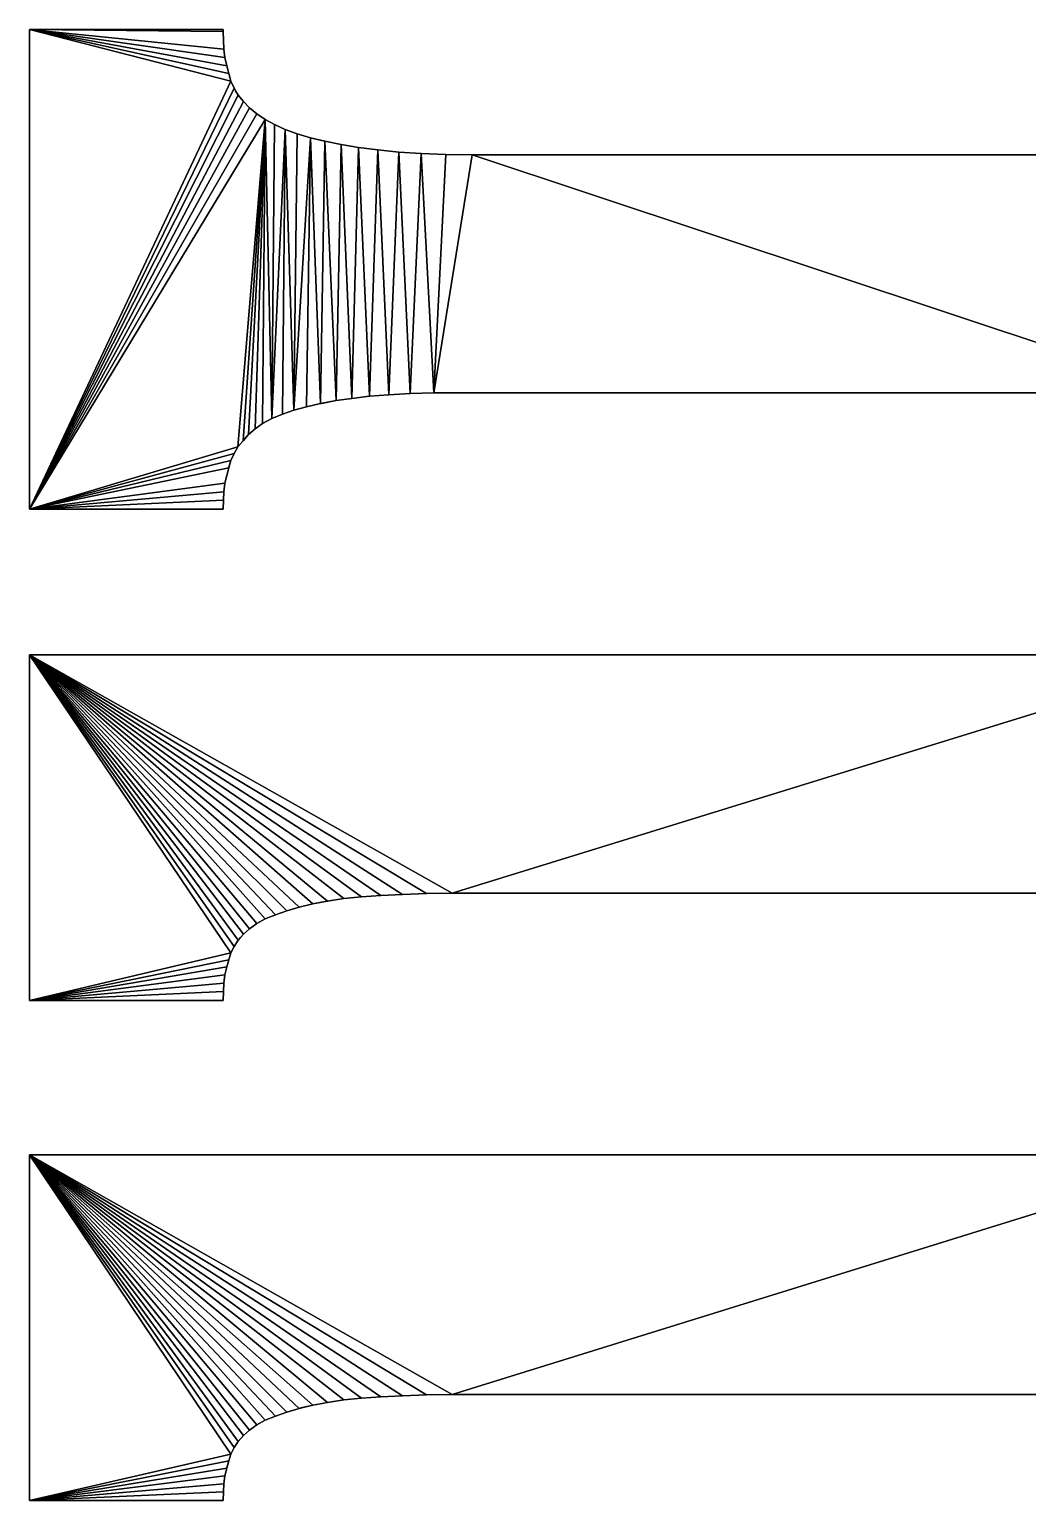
# Model space of a CAD drawing. Header units: inches. Extents: x 62 to 1153, y 3 to 780.
# Drawn here: x 387.752 to 390.467, y 199.741 to 203.744 of the extents above; entities that cross this region are included whole.
import ezdxf

# ---------------------------------------------------------------- set-up
doc = ezdxf.new("R2010")
doc.units = ezdxf.units.IN
doc.header["$MEASUREMENT"] = 0
doc.layers.add('ConstLine', color=6, linetype='Continuous')

msp = doc.modelspace()

# ---------------------------------------------------------------- linework, layer by layer
at = {"layer": 'ConstLine'}
for points in [[(388.2809, 203.6896, 5), (388.2789, 203.7376, 5), (387.7519, 203.7436, 5)], [(388.2789, 203.7436, 5), (387.7519, 203.7436, 5), (388.2789, 203.7376, 5)], [(388.2839, 203.6676, 5), (388.2809, 203.6896, 5), (387.7519, 203.7436, 5)], [(388.2889, 203.6446, 5), (387.7519, 203.7436, 5), (388.2939, 203.6236, 5)], [(388.2839, 203.6676, 5), (387.7519, 203.7436, 5), (388.2889, 203.6446, 5)], [(387.7519, 203.7436, 5), (387.7519, 202.4386, 5), (388.2999, 203.6026, 5)], [(388.2999, 203.6026, 5), (388.2939, 203.6236, 5), (387.7519, 203.7436, 5)], [(388.2789, 203.7436, 5), (388.2789, 203.7436, 4), (387.7519, 203.7436, 5)], [(388.2789, 203.7436, 4), (387.7519, 203.7436, 4), (387.7519, 203.7436, 5)], [(387.7519, 203.7436, 5), (387.7519, 203.7436, 4), (387.7519, 202.4386, 5)], [(387.7519, 203.7436, 4), (387.7519, 202.4386, 4), (387.7519, 202.4386, 5)], [(388.2789, 203.7376, 4), (388.2789, 203.7436, 4), (388.2789, 203.7376, 5)], [(388.2789, 203.7436, 5), (388.2789, 203.7376, 5), (388.2789, 203.7436, 4)], [(388.2809, 203.6896, 4), (388.2789, 203.7376, 4), (388.2809, 203.6896, 5)], [(388.2789, 203.7376, 5), (388.2809, 203.6896, 5), (388.2789, 203.7376, 4)], [(388.2839, 203.6676, 4), (388.2809, 203.6896, 5), (388.2839, 203.6676, 5)], [(388.2809, 203.6896, 4), (388.2809, 203.6896, 5), (388.2839, 203.6676, 4)], [(388.2889, 203.6446, 5), (388.2889, 203.6446, 4), (388.2839, 203.6676, 5)], [(388.2839, 203.6676, 5), (388.2889, 203.6446, 4), (388.2839, 203.6676, 4)], [(388.2889, 203.6446, 4), (388.2889, 203.6446, 5), (388.2939, 203.6236, 5)], [(388.2889, 203.6446, 4), (388.2939, 203.6236, 5), (388.2939, 203.6236, 4)], [(388.3089, 203.5836, 5), (388.2999, 203.6026, 5), (387.7519, 202.4386, 5)], [(388.2939, 203.6236, 5), (388.2999, 203.6026, 5), (388.2999, 203.6026, 4)], [(388.2939, 203.6236, 4), (388.2939, 203.6236, 5), (388.2999, 203.6026, 4)], [(388.2999, 203.6026, 5), (388.3089, 203.5836, 5), (388.3089, 203.5836, 4)], [(388.2999, 203.6026, 5), (388.3089, 203.5836, 4), (388.2999, 203.6026, 4)], [(388.3199, 203.5646, 5), (388.3089, 203.5836, 5), (387.7519, 202.4386, 5)], [(388.3339, 203.5476, 5), (388.3199, 203.5646, 5), (387.7519, 202.4386, 5)], [(388.3199, 203.5646, 5), (388.3129, 203.5766, 4), (388.3089, 203.5836, 5)], [(388.3089, 203.5836, 4), (388.3089, 203.5836, 5), (388.3129, 203.5766, 4)], [(388.3199, 203.5646, 4), (388.3129, 203.5766, 4), (388.3199, 203.5646, 5)], [(388.3199, 203.5646, 4), (388.3199, 203.5646, 5), (388.3339, 203.5476, 5)], [(388.3199, 203.5646, 4), (388.3339, 203.5476, 5), (388.3339, 203.5476, 4)], [(388.3509, 203.5306, 5), (388.3339, 203.5476, 5), (387.7519, 202.4386, 5)], [(388.3709, 203.5136, 5), (388.3509, 203.5306, 5), (387.7519, 202.4386, 5)], [(388.3929, 203.4986, 5), (388.3709, 203.5136, 5), (387.7519, 202.4386, 5)], [(388.3339, 203.5476, 4), (388.3339, 203.5476, 5), (388.3509, 203.5306, 5)], [(388.3339, 203.5476, 4), (388.3509, 203.5306, 5), (388.3509, 203.5306, 4)], [(388.3709, 203.5136, 4), (388.3509, 203.5306, 4), (388.3509, 203.5306, 5)], [(388.3709, 203.5136, 4), (388.3509, 203.5306, 5), (388.3709, 203.5136, 5)], [(388.3929, 203.4986, 4), (388.3709, 203.5136, 4), (388.3709, 203.5136, 5)], [(388.3929, 203.4986, 4), (388.3709, 203.5136, 5), (388.3929, 203.4986, 5)], [(387.7519, 202.4386, 5), (388.3189, 202.6076, 5), (388.3929, 203.4986, 5)], [(388.3329, 202.6246, 5), (388.3929, 203.4986, 5), (388.3189, 202.6076, 5)], [(388.3329, 202.6246, 5), (388.3479, 202.6416, 5), (388.3929, 203.4986, 5)], [(388.3479, 202.6416, 5), (388.3659, 202.6566, 5), (388.3929, 203.4986, 5)], [(388.3659, 202.6566, 5), (388.3859, 202.6716, 5), (388.3929, 203.4986, 5)], [(388.3859, 202.6716, 5), (388.4109, 202.6846, 5), (388.3929, 203.4986, 5)], [(388.4189, 203.4846, 5), (388.3929, 203.4986, 5), (388.4109, 202.6846, 5)], [(388.4189, 203.4846, 4), (388.3929, 203.4986, 4), (388.3929, 203.4986, 5)], [(388.4189, 203.4846, 4), (388.3929, 203.4986, 5), (388.4189, 203.4846, 5)], [(388.4479, 203.4716, 5), (388.4189, 203.4846, 5), (388.4109, 202.6846, 5)], [(388.4479, 203.4716, 4), (388.4189, 203.4846, 4), (388.4189, 203.4846, 5)], [(388.4479, 203.4716, 4), (388.4189, 203.4846, 5), (388.4479, 203.4716, 5)], [(388.4109, 202.6846, 5), (388.4399, 202.6966, 5), (388.4479, 203.4716, 5)], [(388.4399, 202.6966, 5), (388.4709, 202.7076, 5), (388.4479, 203.4716, 5)], [(388.4799, 203.4596, 5), (388.4479, 203.4716, 5), (388.4709, 202.7076, 5)], [(388.4799, 203.4596, 4), (388.4479, 203.4716, 4), (388.4479, 203.4716, 5)], [(388.4799, 203.4596, 4), (388.4479, 203.4716, 5), (388.4799, 203.4596, 5)], [(388.5169, 203.4486, 5), (388.4799, 203.4596, 5), (388.4709, 202.7076, 5)], [(388.4709, 202.7076, 5), (388.5059, 202.7166, 5), (388.5169, 203.4486, 5)], [(388.5169, 203.4486, 4), (388.4799, 203.4596, 4), (388.4799, 203.4596, 5)], [(388.5169, 203.4486, 4), (388.4799, 203.4596, 5), (388.5169, 203.4486, 5)], [(388.5059, 202.7166, 5), (388.5439, 202.7256, 5), (388.5169, 203.4486, 5)], [(388.5559, 203.4396, 5), (388.5169, 203.4486, 5), (388.5439, 202.7256, 5)], [(388.5469, 203.4417, 4), (388.5169, 203.4486, 4), (388.5169, 203.4486, 5)], [(388.5469, 203.4417, 4), (388.5169, 203.4486, 5), (388.5559, 203.4396, 5)], [(388.5439, 202.7256, 5), (388.5859, 202.7336, 5), (388.5559, 203.4396, 5)], [(388.5559, 203.4396, 4), (388.5469, 203.4417, 4), (388.5559, 203.4396, 5)], [(388.5999, 203.4306, 5), (388.5559, 203.4396, 5), (388.5859, 202.7336, 5)], [(388.5999, 203.4306, 4), (388.5559, 203.4396, 4), (388.5559, 203.4396, 5)], [(388.5999, 203.4306, 4), (388.5559, 203.4396, 5), (388.5999, 203.4306, 5)], [(388.5859, 202.7336, 5), (388.6289, 202.7396, 5), (388.5999, 203.4306, 5)], [(388.6469, 203.4226, 5), (388.5999, 203.4306, 5), (388.6289, 202.7396, 5)], [(388.6469, 203.4226, 4), (388.5999, 203.4306, 4), (388.5999, 203.4306, 5)], [(388.6469, 203.4226, 4), (388.5999, 203.4306, 5), (388.6469, 203.4226, 5)], [(388.6289, 202.7396, 5), (388.6769, 202.7456, 5), (388.6469, 203.4226, 5)], [(388.6999, 203.4156, 5), (388.6469, 203.4226, 5), (388.6769, 202.7456, 5)], [(388.6999, 203.4156, 4), (388.6469, 203.4226, 4), (388.6469, 203.4226, 5)], [(388.6999, 203.4156, 4), (388.6469, 203.4226, 5), (388.6999, 203.4156, 5)], [(388.6769, 202.7456, 5), (388.7299, 202.7496, 5), (388.6999, 203.4156, 5)], [(388.6999, 203.4156, 5), (388.7299, 202.7496, 5), (388.7569, 203.4096, 5)], [(388.7569, 203.4096, 4), (388.6999, 203.4156, 4), (388.6999, 203.4156, 5)], [(388.7569, 203.4096, 4), (388.6999, 203.4156, 5), (388.7569, 203.4096, 5)], [(388.7879, 202.7526, 5), (388.7569, 203.4096, 5), (388.7299, 202.7496, 5)], [(388.7569, 203.4096, 5), (388.7879, 202.7526, 5), (388.8179, 203.4056, 5)], [(388.8179, 203.4056, 4), (388.7569, 203.4096, 4), (388.7569, 203.4096, 5)], [(388.8179, 203.4056, 4), (388.7569, 203.4096, 5), (388.8179, 203.4056, 5)], [(388.8519, 202.7546, 5), (388.8179, 203.4056, 5), (388.7879, 202.7526, 5)], [(388.8179, 203.4056, 5), (388.8519, 202.7546, 5), (388.8849, 203.4036, 5)], [(388.8849, 203.4036, 4), (388.8179, 203.4056, 4), (388.8179, 203.4056, 5)], [(388.8849, 203.4036, 4), (388.8179, 203.4056, 5), (388.8849, 203.4036, 5)], [(388.9559, 203.4026, 5), (388.8849, 203.4036, 5), (388.8519, 202.7546, 5)], [(388.8519, 202.7546, 5), (390.9039, 202.7546, 5), (388.9559, 203.4026, 5)], [(388.9559, 203.4026, 4), (388.8849, 203.4036, 4), (388.8849, 203.4036, 5)], [(388.9559, 203.4026, 4), (388.8849, 203.4036, 5), (388.9559, 203.4026, 5)], [(388.9559, 203.4026, 5), (390.9039, 202.7546, 5), (391.9069, 203.4026, 5)], [(391.9069, 203.4026, 4), (388.9559, 203.4026, 5), (391.9069, 203.4026, 5)], [(391.9069, 203.4026, 4), (388.9559, 203.4026, 4), (388.9559, 203.4026, 5)], [(388.7879, 202.7526, 4), (388.7879, 202.7526, 5), (388.7299, 202.7496, 5)], [(388.7879, 202.7526, 4), (388.7299, 202.7496, 5), (388.7299, 202.7496, 4)], [(388.8519, 202.7546, 4), (388.8519, 202.7546, 5), (388.7879, 202.7526, 5)], [(388.8519, 202.7546, 4), (388.7879, 202.7526, 5), (388.7879, 202.7526, 4)], [(388.8519, 202.7546, 4), (390.9039, 202.7546, 4), (390.9039, 202.7546, 5)], [(390.9039, 202.7546, 5), (388.8519, 202.7546, 5), (388.8519, 202.7546, 4)], [(388.5059, 202.7166, 4), (388.5059, 202.7166, 5), (388.4709, 202.7076, 5)], [(388.5059, 202.7166, 4), (388.4709, 202.7076, 5), (388.4709, 202.7076, 4)], [(388.5439, 202.7256, 4), (388.5439, 202.7256, 5), (388.5059, 202.7166, 5)], [(388.5439, 202.7256, 4), (388.5059, 202.7166, 5), (388.5059, 202.7166, 4)], [(388.5859, 202.7336, 5), (388.5439, 202.7256, 5), (388.5469, 202.7262, 4)], [(388.5439, 202.7256, 4), (388.5469, 202.7262, 4), (388.5439, 202.7256, 5)], [(388.5859, 202.7336, 4), (388.5859, 202.7336, 5), (388.5469, 202.7262, 4)], [(388.6289, 202.7396, 4), (388.6289, 202.7396, 5), (388.5859, 202.7336, 5)], [(388.6289, 202.7396, 4), (388.5859, 202.7336, 5), (388.5859, 202.7336, 4)], [(388.6769, 202.7456, 4), (388.6769, 202.7456, 5), (388.6289, 202.7396, 5)], [(388.6769, 202.7456, 4), (388.6289, 202.7396, 5), (388.6289, 202.7396, 4)], [(388.7299, 202.7496, 4), (388.7299, 202.7496, 5), (388.6769, 202.7456, 5)], [(388.7299, 202.7496, 4), (388.6769, 202.7456, 5), (388.6769, 202.7456, 4)], [(388.4109, 202.6846, 4), (388.4109, 202.6846, 5), (388.3859, 202.6716, 5)], [(388.4109, 202.6846, 4), (388.3859, 202.6716, 5), (388.3859, 202.6716, 4)], [(388.4399, 202.6966, 4), (388.4399, 202.6966, 5), (388.4109, 202.6846, 5)], [(388.4399, 202.6966, 4), (388.4109, 202.6846, 5), (388.4109, 202.6846, 4)], [(388.4709, 202.7076, 4), (388.4709, 202.7076, 5), (388.4399, 202.6966, 5)], [(388.4709, 202.7076, 4), (388.4399, 202.6966, 5), (388.4399, 202.6966, 4)], [(388.3479, 202.6416, 4), (388.3479, 202.6416, 5), (388.3329, 202.6246, 5)], [(388.3479, 202.6416, 4), (388.3329, 202.6246, 5), (388.3329, 202.6246, 4)], [(388.3659, 202.6566, 4), (388.3659, 202.6566, 5), (388.3479, 202.6416, 5)], [(388.3659, 202.6566, 4), (388.3479, 202.6416, 5), (388.3479, 202.6416, 4)], [(388.3859, 202.6716, 4), (388.3859, 202.6716, 5), (388.3659, 202.6566, 5)], [(388.3859, 202.6716, 4), (388.3659, 202.6566, 5), (388.3659, 202.6566, 4)], [(388.3189, 202.6076, 5), (387.7519, 202.4386, 5), (388.3089, 202.5896, 5)], [(388.3189, 202.6076, 4), (388.3189, 202.6076, 5), (388.3089, 202.5896, 5)], [(388.3189, 202.6076, 4), (388.3089, 202.5896, 5), (388.3089, 202.5896, 4)], [(388.3329, 202.6246, 4), (388.3329, 202.6246, 5), (388.3189, 202.6076, 5)], [(388.3329, 202.6246, 4), (388.3189, 202.6076, 5), (388.3189, 202.6076, 4)], [(388.2999, 202.5706, 5), (388.3089, 202.5896, 5), (387.7519, 202.4386, 5)], [(387.7519, 202.4386, 5), (388.2939, 202.5506, 5), (388.2999, 202.5706, 5)], [(388.2999, 202.5706, 5), (388.2939, 202.5506, 5), (388.2945, 202.5526, 4)], [(388.2939, 202.5506, 4), (388.2945, 202.5526, 4), (388.2939, 202.5506, 5)], [(388.2999, 202.5706, 4), (388.2999, 202.5706, 5), (388.2945, 202.5526, 4)], [(388.3089, 202.5896, 4), (388.3089, 202.5896, 5), (388.2999, 202.5706, 5)], [(388.3089, 202.5896, 4), (388.2999, 202.5706, 5), (388.2999, 202.5706, 4)], [(388.2839, 202.5086, 5), (388.2939, 202.5506, 5), (387.7519, 202.4386, 5)], [(388.2939, 202.5506, 4), (388.2939, 202.5506, 5), (388.2839, 202.5086, 5)], [(388.2939, 202.5506, 4), (388.2839, 202.5086, 5), (388.2839, 202.5086, 4)], [(388.2809, 202.4856, 5), (388.2839, 202.5086, 5), (387.7519, 202.4386, 5)], [(388.2799, 202.4626, 5), (388.2809, 202.4856, 5), (387.7519, 202.4386, 5)], [(388.2809, 202.4856, 4), (388.2809, 202.4856, 5), (388.2799, 202.4626, 5)], [(388.2809, 202.4856, 4), (388.2799, 202.4626, 5), (388.2799, 202.4626, 4)], [(388.2839, 202.5086, 4), (388.2839, 202.5086, 5), (388.2809, 202.4856, 5)], [(388.2839, 202.5086, 4), (388.2809, 202.4856, 5), (388.2809, 202.4856, 4)], [(388.2789, 202.4386, 5), (388.2799, 202.4626, 5), (387.7519, 202.4386, 5)], [(388.2789, 202.4386, 4), (388.2789, 202.4386, 5), (387.7519, 202.4386, 5)], [(387.7519, 202.4386, 5), (387.7519, 202.4386, 4), (388.2789, 202.4386, 4)], [(388.2799, 202.4626, 4), (388.2799, 202.4626, 5), (388.2789, 202.4386, 5)], [(388.2799, 202.4626, 4), (388.2789, 202.4386, 5), (388.2789, 202.4386, 4)], [(388.7669, 201.3896, 5), (388.8319, 201.3926, 5), (387.7519, 202.0416, 5)], [(387.7519, 202.0416, 5), (388.9019, 201.3936, 5), (391.0019, 202.0416, 5)], [(388.8319, 201.3926, 5), (388.9019, 201.3936, 5), (387.7519, 202.0416, 5)], [(388.7669, 201.3896, 5), (387.7519, 202.0416, 5), (388.7079, 201.3866, 5)], [(388.6549, 201.3836, 5), (388.7079, 201.3866, 5), (387.7519, 202.0416, 5)], [(388.6069, 201.3786, 5), (388.6549, 201.3836, 5), (387.7519, 202.0416, 5)], [(388.6069, 201.3786, 5), (387.7519, 202.0416, 5), (388.5629, 201.3716, 5)], [(388.5629, 201.3716, 5), (387.7519, 202.0416, 5), (388.5229, 201.3646, 5)], [(388.4519, 201.3456, 5), (388.4859, 201.3556, 5), (387.7519, 202.0416, 5)], [(388.4859, 201.3556, 5), (388.5229, 201.3646, 5), (387.7519, 202.0416, 5)], [(388.3929, 201.3236, 5), (388.4209, 201.3346, 5), (387.7519, 202.0416, 5)], [(388.4209, 201.3346, 5), (388.4519, 201.3456, 5), (387.7519, 202.0416, 5)], [(387.7519, 201.1016, 5), (388.2999, 201.2306, 5), (387.7519, 202.0416, 5)], [(388.3709, 201.3106, 5), (387.7519, 202.0416, 5), (388.3509, 201.2966, 5)], [(388.3929, 201.3236, 5), (387.7519, 202.0416, 5), (388.3709, 201.3106, 5)], [(388.3509, 201.2966, 5), (387.7519, 202.0416, 5), (388.3339, 201.2816, 5)], [(388.3339, 201.2816, 5), (387.7519, 202.0416, 5), (388.3199, 201.2656, 5)], [(388.3199, 201.2656, 5), (387.7519, 202.0416, 5), (388.3089, 201.2486, 5)], [(388.3089, 201.2486, 5), (387.7519, 202.0416, 5), (388.2999, 201.2306, 5)], [(387.7519, 202.0416, 5), (391.0019, 202.0416, 5), (391.0019, 202.0416, 4)], [(387.7519, 202.0416, 5), (387.7519, 202.0416, 4), (387.7519, 201.1016, 4)], [(387.7519, 202.0416, 5), (387.7519, 201.1016, 4), (387.7519, 201.1016, 5)], [(391.0019, 202.0416, 4), (387.7519, 202.0416, 4), (387.7519, 202.0416, 5)], [(391.0179, 201.3936, 5), (391.0019, 202.0416, 5), (388.9019, 201.3936, 5)], [(388.8319, 201.3926, 4), (388.8319, 201.3926, 5), (388.7669, 201.3896, 5)], [(388.8319, 201.3926, 4), (388.7669, 201.3896, 5), (388.7669, 201.3896, 4)], [(388.9019, 201.3936, 4), (388.9019, 201.3936, 5), (388.8319, 201.3926, 5)], [(388.9019, 201.3936, 4), (388.8319, 201.3926, 5), (388.8319, 201.3926, 4)], [(391.0179, 201.3936, 4), (391.0179, 201.3936, 5), (388.9019, 201.3936, 4)], [(391.0179, 201.3936, 5), (388.9019, 201.3936, 5), (388.9019, 201.3936, 4)], [(388.4859, 201.3556, 4), (388.4859, 201.3556, 5), (388.4519, 201.3456, 5)], [(388.4859, 201.3556, 4), (388.4519, 201.3456, 5), (388.4519, 201.3456, 4)], [(388.5229, 201.3646, 4), (388.5229, 201.3646, 5), (388.4859, 201.3556, 5)], [(388.4859, 201.3556, 5), (388.4859, 201.3556, 4), (388.5229, 201.3646, 4)], [(388.5629, 201.3716, 5), (388.5229, 201.3646, 5), (388.5469, 201.3688, 4)], [(388.5229, 201.3646, 4), (388.5469, 201.3688, 4), (388.5229, 201.3646, 5)], [(388.5629, 201.3716, 4), (388.5629, 201.3716, 5), (388.5469, 201.3688, 4)], [(388.6069, 201.3786, 4), (388.6069, 201.3786, 5), (388.5629, 201.3716, 5)], [(388.6069, 201.3786, 4), (388.5629, 201.3716, 5), (388.5629, 201.3716, 4)], [(388.6549, 201.3836, 4), (388.6549, 201.3836, 5), (388.6069, 201.3786, 5)], [(388.6549, 201.3836, 4), (388.6069, 201.3786, 5), (388.6069, 201.3786, 4)], [(388.7079, 201.3866, 4), (388.7079, 201.3866, 5), (388.6549, 201.3836, 5)], [(388.7079, 201.3866, 4), (388.6549, 201.3836, 5), (388.6549, 201.3836, 4)], [(388.7669, 201.3896, 4), (388.7669, 201.3896, 5), (388.7079, 201.3866, 5)], [(388.7669, 201.3896, 4), (388.7079, 201.3866, 5), (388.7079, 201.3866, 4)], [(388.3709, 201.3106, 4), (388.3929, 201.3236, 4), (388.3709, 201.3106, 5)], [(388.3929, 201.3236, 5), (388.3709, 201.3106, 5), (388.3929, 201.3236, 4)], [(388.3929, 201.3236, 5), (388.3929, 201.3236, 4), (388.4209, 201.3346, 5)], [(388.4209, 201.3346, 4), (388.4209, 201.3346, 5), (388.3929, 201.3236, 4)], [(388.4209, 201.3346, 4), (388.4519, 201.3456, 4), (388.4209, 201.3346, 5)], [(388.4519, 201.3456, 5), (388.4209, 201.3346, 5), (388.4519, 201.3456, 4)], [(388.3199, 201.2656, 5), (388.326, 201.2726, 4), (388.3339, 201.2816, 5)], [(388.3199, 201.2656, 4), (388.326, 201.2726, 4), (388.3199, 201.2656, 5)], [(388.3339, 201.2816, 4), (388.3339, 201.2816, 5), (388.326, 201.2726, 4)], [(388.3509, 201.2966, 5), (388.3339, 201.2816, 5), (388.3339, 201.2816, 4)], [(388.3509, 201.2966, 4), (388.3509, 201.2966, 5), (388.3339, 201.2816, 4)], [(388.3709, 201.3106, 5), (388.3509, 201.2966, 5), (388.3709, 201.3106, 4)], [(388.3709, 201.3106, 4), (388.3509, 201.2966, 5), (388.3509, 201.2966, 4)], [(388.3089, 201.2486, 4), (388.3089, 201.2486, 5), (388.2999, 201.2306, 5)], [(388.2999, 201.2306, 5), (388.2999, 201.2306, 4), (388.3089, 201.2486, 4)], [(388.3089, 201.2486, 5), (388.3089, 201.2486, 4), (388.3199, 201.2656, 5)], [(388.3199, 201.2656, 4), (388.3199, 201.2656, 5), (388.3089, 201.2486, 4)], [(388.2939, 201.2116, 5), (388.2999, 201.2306, 5), (387.7519, 201.1016, 5)], [(388.2889, 201.1926, 5), (388.2939, 201.2116, 5), (387.7519, 201.1016, 5)], [(388.2839, 201.1716, 5), (388.2889, 201.1926, 5), (387.7519, 201.1016, 5)], [(388.2839, 201.1716, 5), (388.2839, 201.1716, 4), (388.2889, 201.1926, 5)], [(388.2889, 201.1926, 4), (388.2889, 201.1926, 5), (388.2839, 201.1716, 4)], [(388.2939, 201.2116, 4), (388.2939, 201.2116, 5), (388.2889, 201.1926, 5)], [(388.2939, 201.2116, 4), (388.2889, 201.1926, 5), (388.2889, 201.1926, 4)], [(388.2939, 201.2116, 4), (388.2999, 201.2306, 4), (388.2939, 201.2116, 5)], [(388.2999, 201.2306, 5), (388.2939, 201.2116, 5), (388.2999, 201.2306, 4)], [(388.2809, 201.1486, 5), (388.2839, 201.1716, 5), (387.7519, 201.1016, 5)], [(388.2809, 201.1486, 4), (388.2839, 201.1716, 4), (388.2809, 201.1486, 5)], [(388.2839, 201.1716, 5), (388.2809, 201.1486, 5), (388.2839, 201.1716, 4)], [(388.2809, 201.1486, 5), (387.7519, 201.1016, 5), (388.2799, 201.1256, 5)], [(387.7519, 201.1016, 5), (388.2789, 201.1016, 5), (388.2799, 201.1256, 5)], [(388.2799, 201.1256, 4), (388.2799, 201.1256, 5), (388.2789, 201.1016, 5)], [(388.2789, 201.1016, 5), (388.2789, 201.1016, 4), (388.2799, 201.1256, 4)], [(388.2799, 201.1256, 5), (388.2799, 201.1256, 4), (388.2809, 201.1486, 5)], [(388.2809, 201.1486, 4), (388.2809, 201.1486, 5), (388.2799, 201.1256, 4)], [(387.7519, 201.1016, 4), (388.2789, 201.1016, 4), (387.7519, 201.1016, 5)], [(388.2789, 201.1016, 4), (388.2789, 201.1016, 5), (387.7519, 201.1016, 5)], [(387.7519, 200.6816, 4), (387.7519, 199.7406, 4), (387.7519, 199.7406, 5)], [(387.7519, 200.6816, 4), (387.7519, 199.7406, 5), (387.7519, 200.6816, 5)], [(391.0019, 200.6816, 5), (387.7519, 200.6816, 5), (388.9019, 200.0296, 5)], [(388.8319, 200.0286, 5), (388.9019, 200.0296, 5), (387.7519, 200.6816, 5)], [(388.7079, 200.0226, 5), (388.7669, 200.0256, 5), (387.7519, 200.6816, 5)], [(388.7669, 200.0256, 5), (388.8319, 200.0286, 5), (387.7519, 200.6816, 5)], [(388.6069, 200.0146, 5), (388.6549, 200.0196, 5), (387.7519, 200.6816, 5)], [(388.6549, 200.0196, 5), (388.7079, 200.0226, 5), (387.7519, 200.6816, 5)], [(387.7519, 199.7406, 5), (388.2999, 199.8666, 5), (387.7519, 200.6816, 5)], [(388.4209, 199.9706, 5), (388.4519, 199.9816, 5), (387.7519, 200.6816, 5)], [(388.4859, 199.9916, 5), (387.7519, 200.6816, 5), (388.4519, 199.9816, 5)], [(388.4859, 199.9916, 5), (388.5229, 200.0006, 5), (387.7519, 200.6816, 5)], [(388.5229, 200.0006, 5), (388.5629, 200.0076, 5), (387.7519, 200.6816, 5)], [(388.5629, 200.0076, 5), (388.6069, 200.0146, 5), (387.7519, 200.6816, 5)], [(388.4209, 199.9706, 5), (387.7519, 200.6816, 5), (388.3929, 199.9596, 5)], [(388.3709, 199.9466, 5), (388.3929, 199.9596, 5), (387.7519, 200.6816, 5)], [(388.3709, 199.9466, 5), (387.7519, 200.6816, 5), (388.3509, 199.9326, 5)], [(388.3339, 199.9176, 5), (387.7519, 200.6816, 5), (388.3199, 199.9016, 5)], [(388.3509, 199.9326, 5), (387.7519, 200.6816, 5), (388.3339, 199.9176, 5)], [(388.3089, 199.8846, 5), (387.7519, 200.6816, 5), (388.2999, 199.8666, 5)], [(388.3199, 199.9016, 5), (387.7519, 200.6816, 5), (388.3089, 199.8846, 5)], [(387.7519, 200.6816, 5), (391.0019, 200.6816, 5), (387.7519, 200.6816, 4)], [(391.0019, 200.6816, 4), (387.7519, 200.6816, 4), (391.0019, 200.6816, 5)], [(391.2729, 200.0296, 5), (391.0019, 200.6816, 5), (388.9019, 200.0296, 5)], [(388.4859, 199.9916, 5), (388.4519, 199.9816, 5), (388.4519, 199.9816, 4)], [(388.4859, 199.9916, 4), (388.4859, 199.9916, 5), (388.4519, 199.9816, 4)], [(388.4859, 199.9916, 5), (388.49, 199.9926, 4), (388.5229, 200.0006, 5)], [(388.4859, 199.9916, 4), (388.49, 199.9926, 4), (388.4859, 199.9916, 5)], [(388.5229, 200.0006, 4), (388.5229, 200.0006, 5), (388.49, 199.9926, 4)], [(388.5629, 200.0076, 4), (388.5629, 200.0076, 5), (388.5229, 200.0006, 5)], [(388.5629, 200.0076, 4), (388.5229, 200.0006, 5), (388.5229, 200.0006, 4)], [(388.6069, 200.0146, 4), (388.6069, 200.0146, 5), (388.5629, 200.0076, 5)], [(388.6069, 200.0146, 4), (388.5629, 200.0076, 5), (388.5629, 200.0076, 4)], [(388.6549, 200.0196, 4), (388.6549, 200.0196, 5), (388.6069, 200.0146, 5)], [(388.6549, 200.0196, 4), (388.6069, 200.0146, 5), (388.6069, 200.0146, 4)], [(388.7079, 200.0226, 4), (388.7079, 200.0226, 5), (388.6549, 200.0196, 5)], [(388.7079, 200.0226, 4), (388.6549, 200.0196, 5), (388.6549, 200.0196, 4)], [(388.7669, 200.0256, 4), (388.7669, 200.0256, 5), (388.7079, 200.0226, 5)], [(388.7669, 200.0256, 4), (388.7079, 200.0226, 5), (388.7079, 200.0226, 4)], [(388.8319, 200.0286, 4), (388.8319, 200.0286, 5), (388.7669, 200.0256, 5)], [(388.8319, 200.0286, 4), (388.7669, 200.0256, 5), (388.7669, 200.0256, 4)], [(388.9019, 200.0296, 4), (388.9019, 200.0296, 5), (388.8319, 200.0286, 5)], [(388.9019, 200.0296, 4), (388.8319, 200.0286, 5), (388.8319, 200.0286, 4)], [(391.2729, 200.0296, 5), (388.9019, 200.0296, 5), (388.9019, 200.0296, 4)], [(391.2729, 200.0296, 5), (388.9019, 200.0296, 4), (391.2729, 200.0296, 4)], [(388.3709, 199.9466, 4), (388.3929, 199.9596, 4), (388.3709, 199.9466, 5)], [(388.3929, 199.9596, 5), (388.3709, 199.9466, 5), (388.3929, 199.9596, 4)], [(388.4209, 199.9706, 4), (388.4209, 199.9706, 5), (388.3929, 199.9596, 5)], [(388.3929, 199.9596, 5), (388.3929, 199.9596, 4), (388.4209, 199.9706, 4)], [(388.4209, 199.9706, 5), (388.4209, 199.9706, 4), (388.4519, 199.9816, 5)], [(388.4519, 199.9816, 4), (388.4519, 199.9816, 5), (388.4209, 199.9706, 4)], [(388.3199, 199.9016, 5), (388.3199, 199.9016, 4), (388.3339, 199.9176, 5)], [(388.3339, 199.9176, 4), (388.3339, 199.9176, 5), (388.3199, 199.9016, 4)], [(388.3339, 199.9176, 4), (388.3509, 199.9326, 4), (388.3339, 199.9176, 5)], [(388.3509, 199.9326, 5), (388.3339, 199.9176, 5), (388.3509, 199.9326, 4)], [(388.3509, 199.9326, 5), (388.3509, 199.9326, 4), (388.3709, 199.9466, 5)], [(388.3709, 199.9466, 4), (388.3709, 199.9466, 5), (388.3509, 199.9326, 4)], [(388.3089, 199.8846, 4), (388.3089, 199.8846, 5), (388.2999, 199.8666, 5)], [(388.3089, 199.8846, 4), (388.2999, 199.8666, 5), (388.2999, 199.8666, 4)], [(388.3089, 199.8846, 5), (388.3089, 199.8846, 4), (388.3199, 199.9016, 5)], [(388.3199, 199.9016, 4), (388.3199, 199.9016, 5), (388.3089, 199.8846, 4)], [(388.2939, 199.8486, 5), (388.2999, 199.8666, 5), (387.7519, 199.7406, 5)], [(388.2889, 199.8286, 5), (388.2939, 199.8486, 5), (387.7519, 199.7406, 5)], [(388.2939, 199.8486, 5), (388.2889, 199.8286, 5), (388.2909, 199.8366, 4)], [(388.2889, 199.8286, 4), (388.2909, 199.8366, 4), (388.2889, 199.8286, 5)], [(388.2939, 199.8486, 4), (388.2939, 199.8486, 5), (388.2909, 199.8366, 4)], [(388.2939, 199.8486, 5), (388.2939, 199.8486, 4), (388.2999, 199.8666, 5)], [(388.2999, 199.8666, 4), (388.2999, 199.8666, 5), (388.2939, 199.8486, 4)], [(388.2889, 199.8286, 5), (387.7519, 199.7406, 5), (388.2839, 199.8076, 5)], [(388.2809, 199.7866, 5), (388.2839, 199.8076, 5), (387.7519, 199.7406, 5)], [(388.2809, 199.7866, 5), (388.2809, 199.7866, 4), (388.2839, 199.8076, 5)], [(388.2839, 199.8076, 4), (388.2839, 199.8076, 5), (388.2809, 199.7866, 4)], [(388.2839, 199.8076, 5), (388.2839, 199.8076, 4), (388.2889, 199.8286, 5)], [(388.2889, 199.8286, 4), (388.2889, 199.8286, 5), (388.2839, 199.8076, 4)], [(388.2799, 199.7646, 5), (388.2809, 199.7866, 5), (387.7519, 199.7406, 5)], [(387.7519, 199.7406, 5), (388.2789, 199.7406, 5), (388.2799, 199.7646, 5)], [(388.2789, 199.7406, 4), (388.2799, 199.7646, 4), (388.2789, 199.7406, 5)], [(388.2799, 199.7646, 5), (388.2789, 199.7406, 5), (388.2799, 199.7646, 4)], [(388.2799, 199.7646, 5), (388.2799, 199.7646, 4), (388.2809, 199.7866, 5)], [(388.2809, 199.7866, 4), (388.2809, 199.7866, 5), (388.2799, 199.7646, 4)], [(387.7519, 199.7406, 5), (387.7519, 199.7406, 4), (388.2789, 199.7406, 4)], [(387.7519, 199.7406, 5), (388.2789, 199.7406, 4), (388.2789, 199.7406, 5)]]:
    msp.add_3dface(points, dxfattribs=at)

doc.saveas('drawing.dxf')
